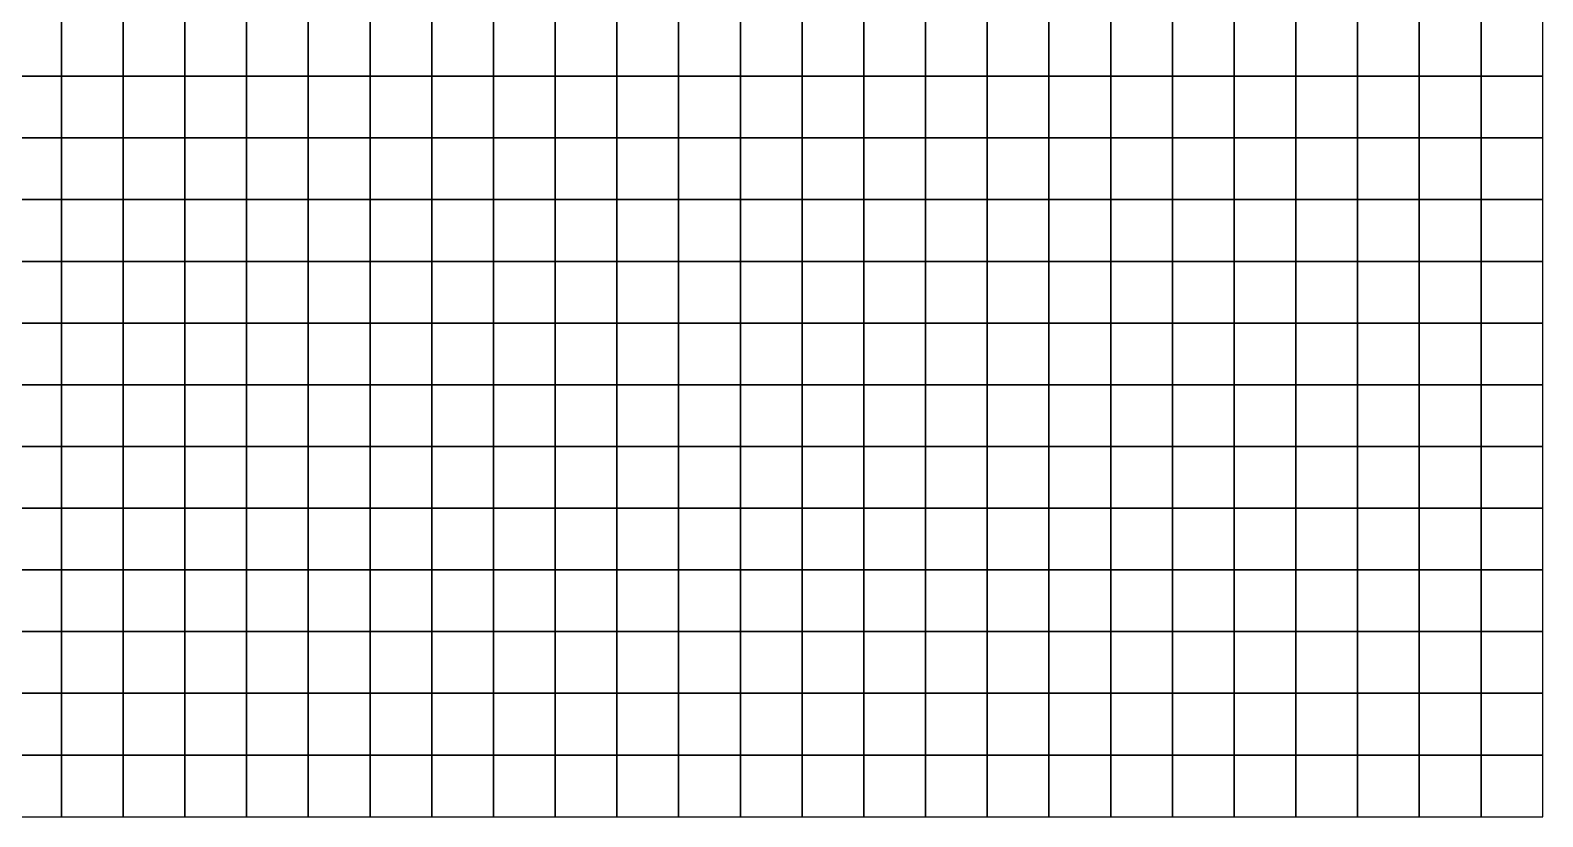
# Model space of a CAD drawing. Extents: x -32000 to 32000, y -32000 to 32000.
# Drawn here: x 16317 to 32000, y -32000 to -23843 of the extents above; entities that cross this region are included whole.
import ezdxf

# ---------------------------------------------------------------- set-up
doc = ezdxf.new("R2010")
doc.units = 0

msp = doc.modelspace()

# ---------------------------------------------------------------- linework, layer by layer
at = {"color": 1}
for points in [[(16000, -24320, 1678.4899), (16640, -24320, 1813.3165), (16640, -23680, 2265.761), (16000, -23680, 2318.2007)], [(16640, -24320, 1813.3165), (17280, -24320, 1706.3408), (17280, -23680, 2075.3508), (16640, -23680, 2265.761)], [(17280, -24320, 1706.3408), (17920, -24320, 1779.3976), (17920, -23680, 2212.7766), (17280, -23680, 2075.3508)], [(17920, -24320, 1779.3976), (18559.9961, -24320, 2067.1389), (18559.9961, -23680, 2257.457), (17920, -23680, 2212.7766)], [(18559.9961, -24320, 2067.1389), (19199.9961, -24320, 2173.7915), (19199.9961, -23680, 2121.1841), (18559.9961, -23680, 2257.457)], [(19199.9961, -24320, 2173.7915), (19840, -24320, 1818.6279), (19840, -23680, 1793.923), (19199.9961, -23680, 2121.1841)], [(19840, -24320, 1818.6279), (20480, -24320, 1651.7471), (20480, -23680, 1654.9471), (19840, -23680, 1793.923)], [(20480, -24320, 1651.7471), (21120, -24320, 1650.4215), (21120, -23680, 1653.6215), (20480, -23680, 1654.9471)], [(21120, -24320, 1650.4215), (21760, -24320, 1649.0961), (21760, -23680, 1652.296), (21120, -23680, 1653.6215)], [(21760, -24320, 1649.0961), (22399.9961, -24320, 1647.7705), (22399.9961, -23680, 1650.9705), (21760, -23680, 1652.296)], [(22399.9961, -24320, 1647.7705), (23039.9961, -24320, 1714.6807), (23039.9961, -23680, 1763.2676), (22399.9961, -23680, 1650.9705)], [(23039.9961, -24320, 1714.6807), (23680, -24320, 1655.3558), (23680, -23680, 1725.6106), (23039.9961, -23680, 1763.2676)], [(23680, -24320, 1655.3558), (24320, -24320, 1643.7938), (24320, -23680, 1646.9938), (23680, -23680, 1725.6106)], [(24320, -24320, 1643.7938), (24960, -24320, 1645.1193), (24960, -23680, 1648.3192), (24320, -23680, 1646.9938)], [(24960, -24320, 1645.1193), (25600, -24320, 1646.4449), (25600, -23680, 1649.6449), (24960, -23680, 1648.3192)], [(25600, -24320, 1646.4449), (26239.9961, -24320, 1647.7705), (26239.9961, -23680, 1650.9705), (25600, -23680, 1649.6449)], [(26239.9961, -24320, 1647.7705), (26879.9961, -24320, 1649.0961), (26879.9961, -23680, 1652.296), (26239.9961, -23680, 1650.9705)], [(26879.9961, -24320, 1649.0961), (27520, -24320, 1650.4215), (27520, -23680, 1653.6215), (26879.9961, -23680, 1652.296)], [(27520, -24320, 1650.4215), (28160, -24320, 1651.7471), (28160, -23680, 1654.9471), (27520, -23680, 1653.6215)], [(28160, -24320, 1651.7471), (28800, -24320, 1656.8733), (28800, -23680, 1656.2727), (28160, -23680, 1654.9471)], [(28800, -24320, 1656.8733), (29440, -24320, 1729.6715), (29440, -23680, 1724.9502), (28800, -23680, 1656.2727)], [(29440, -24320, 1729.6715), (30079.9961, -24320, 1904.5406), (30079.9961, -23680, 2021.979), (29440, -23680, 1724.9502)], [(30079.9961, -24320, 1904.5406), (30719.9961, -24320, 2242.1892), (30719.9961, -23680, 2472.3865), (30079.9961, -23680, 2021.979)], [(30719.9961, -24320, 2242.1892), (31359.9961, -24320, 2556.4553), (31359.9961, -23680, 2849.5938), (30719.9961, -23680, 2472.3865)], [(31359.9961, -24320, 2556.4553), (32000, -24320), (32000, -23680), (31359.9961, -23680, 2849.5938)], [(16000, -24960, 1127.5563), (16640, -24960, 1022.6583), (16640, -24320, 1813.3165), (16000, -24320, 1678.4899)], [(16640, -24960, 1022.6583), (17280, -24960, 953.5311), (17280, -24320, 1706.3408), (16640, -24320, 1813.3165)], [(17280, -24960, 953.5311), (17920, -24960, 1209.9786), (17920, -24320, 1779.3976), (17280, -24320, 1706.3408)], [(17920, -24960, 1209.9786), (18559.9961, -24960, 1814.2725), (18559.9961, -24320, 2067.1389), (17920, -24320, 1779.3976)], [(18559.9961, -24960, 1814.2725), (19199.9961, -24960, 2113.2544), (19199.9961, -24320, 2173.7915), (18559.9961, -24320, 2067.1389)], [(19199.9961, -24960, 2113.2544), (19840, -24960, 1854.3217), (19840, -24320, 1818.6279), (19199.9961, -24320, 2173.7915)], [(19840, -24960, 1854.3217), (20480, -24960, 1650.4215), (20480, -24320, 1651.7471), (19840, -24320, 1818.6279)], [(20480, -24960, 1650.4215), (21120, -24960, 1647.2216), (21120, -24320, 1650.4215), (20480, -24320, 1651.7471)], [(21120, -24960, 1647.2216), (21760, -24960, 1645.8961), (21760, -24320, 1649.0961), (21120, -24320, 1650.4215)], [(21760, -24960, 1645.8961), (22399.9961, -24960, 1644.5706), (22399.9961, -24320, 1647.7705), (21760, -24320, 1649.0961)], [(22399.9961, -24960, 1644.5706), (23039.9961, -24960, 1643.2449), (23039.9961, -24320, 1714.6807), (22399.9961, -24320, 1647.7705)], [(23039.9961, -24960, 1643.2449), (23680, -24960, 1641.9193), (23680, -24320, 1655.3558), (23039.9961, -24320, 1714.6807)], [(23680, -24960, 1641.9193), (24320, -24960, 1640.5939), (24320, -24320, 1643.7938), (23680, -24320, 1655.3558)], [(24320, -24960, 1640.5939), (24960, -24960, 1641.9193), (24960, -24320, 1645.1193), (24320, -24320, 1643.7938)], [(24960, -24960, 1641.9193), (25600, -24960, 1643.2449), (25600, -24320, 1646.4449), (24960, -24320, 1645.1193)], [(25600, -24960, 1643.2449), (26239.9961, -24960, 1644.5706), (26239.9961, -24320, 1647.7705), (25600, -24320, 1646.4449)], [(26239.9961, -24960, 1644.5706), (26879.9961, -24960, 1645.8961), (26879.9961, -24320, 1649.0961), (26239.9961, -24320, 1647.7705)], [(26879.9961, -24960, 1645.8961), (27520, -24960, 1647.2216), (27520, -24320, 1650.4215), (26879.9961, -24320, 1649.0961)], [(27520, -24960, 1647.2216), (28160, -24960, 1648.5471), (28160, -24320, 1651.7471), (27520, -24320, 1650.4215)], [(28160, -24960, 1648.5471), (28800, -24960, 1744.9182), (28800, -24320, 1656.8733), (28160, -24320, 1651.7471)], [(28800, -24960, 1744.9182), (29440, -24960, 1868.4679), (29440, -24320, 1729.6715), (28800, -24320, 1656.8733)], [(29440, -24960, 1868.4679), (30079.9961, -24960, 2113.4263), (30079.9961, -24320, 1904.5406), (29440, -24320, 1729.6715)], [(30079.9961, -24960, 2113.4263), (30719.9961, -24960, 2358.7317), (30719.9961, -24320, 2242.1892), (30079.9961, -24320, 1904.5406)], [(30719.9961, -24960, 2358.7317), (31359.9961, -24960, 2464.0449), (31359.9961, -24320, 2556.4553), (30719.9961, -24320, 2242.1892)], [(31359.9961, -24960, 2464.0449), (32000, -24960), (32000, -24320), (31359.9961, -24320, 2556.4553)], [(16000, -25600, 643.4006), (16640, -25600, 350.2344), (16640, -24960, 1022.6583), (16000, -24960, 1127.5563)], [(16640, -25600, 350.2344), (17280, -25600, 405.9792), (17280, -24960, 953.5311), (16640, -24960, 1022.6583)], [(17280, -25600, 405.9792), (17920, -25600, 1091.7626), (17920, -24960, 1209.9786), (17280, -24960, 953.5311)], [(17920, -25600, 1091.7626), (18559.9961, -25600, 1693.9392), (18559.9961, -24960, 1814.2725), (17920, -24960, 1209.9786)], [(18559.9961, -25600, 1693.9392), (19199.9961, -25600, 2088.9163), (19199.9961, -24960, 2113.2544), (18559.9961, -24960, 1814.2725)], [(19199.9961, -25600, 2088.9163), (19840, -25600, 2102.4075), (19840, -24960, 1854.3217), (19199.9961, -24960, 2113.2544)], [(19840, -25600, 2102.4075), (20480, -25600, 1838.2488), (20480, -24960, 1650.4215), (19840, -24960, 1854.3217)], [(20480, -25600, 1838.2488), (21120, -25600, 1693.4255), (21120, -24960, 1647.2216), (20480, -24960, 1650.4215)], [(21120, -25600, 1693.4255), (21760, -25600, 1642.6962), (21760, -24960, 1645.8961), (21120, -24960, 1647.2216)], [(21760, -25600, 1642.6962), (22399.9961, -25600, 1641.3706), (22399.9961, -24960, 1644.5706), (21760, -24960, 1645.8961)], [(22399.9961, -25600, 1641.3706), (23039.9961, -25600, 1640.0449), (23039.9961, -24960, 1643.2449), (22399.9961, -24960, 1644.5706)], [(23039.9961, -25600, 1640.0449), (23680, -25600, 1638.7194), (23680, -24960, 1641.9193), (23039.9961, -24960, 1643.2449)], [(23680, -25600, 1638.7194), (24320, -25600, 1637.3939), (24320, -24960, 1640.5939), (23680, -24960, 1641.9193)], [(24320, -25600, 1637.3939), (24960, -25600, 1638.7194), (24960, -24960, 1641.9193), (24320, -24960, 1640.5939)], [(24960, -25600, 1638.7194), (25600, -25600, 1640.0449), (25600, -24960, 1643.2449), (24960, -24960, 1641.9193)], [(25600, -25600, 1640.0449), (26239.9961, -25600, 1641.3706), (26239.9961, -24960, 1644.5706), (25600, -24960, 1643.2449)], [(26239.9961, -25600, 1641.3706), (26879.9961, -25600, 1642.6962), (26879.9961, -24960, 1645.8961), (26239.9961, -24960, 1644.5706)], [(26879.9961, -25600, 1642.6962), (27520, -25600, 1644.0216), (27520, -24960, 1647.2216), (26879.9961, -24960, 1645.8961)], [(27520, -25600, 1644.0216), (28160, -25600, 1651.105), (28160, -24960, 1648.5471), (27520, -24960, 1647.2216)], [(28160, -25600, 1651.105), (28800, -25600, 1837.5988), (28800, -24960, 1744.9182), (28160, -24960, 1648.5471)], [(28800, -25600, 1837.5988), (29440, -25600, 2118.916), (29440, -24960, 1868.4679), (28800, -24960, 1744.9182)], [(29440, -25600, 2118.916), (30079.9961, -25600, 2458.8733), (30079.9961, -24960, 2113.4263), (29440, -24960, 1868.4679)], [(30079.9961, -25600, 2458.8733), (30719.9961, -25600, 2638.1011), (30719.9961, -24960, 2358.7317), (30079.9961, -24960, 2113.4263)], [(30719.9961, -25600, 2638.1011), (31359.9961, -25600, 2635.5154), (31359.9961, -24960, 2464.0449), (30719.9961, -24960, 2358.7317)], [(31359.9961, -25600, 2635.5154), (32000, -25600), (32000, -24960), (31359.9961, -24960, 2464.0449)], [(16000, -26240, 330.835), (16640, -26240, 237.7914), (16640, -25600, 350.2344), (16000, -25600, 643.4006)], [(16640, -26240, 237.7914), (17280, -26240, 440.9277), (17280, -25600, 405.9792), (16640, -25600, 350.2344)], [(17280, -26240, 440.9277), (17920, -26240, 928.9214), (17920, -25600, 1091.7626), (17280, -25600, 405.9792)], [(17920, -26240, 928.9214), (18559.9961, -26240, 1284.3677), (18559.9961, -25600, 1693.9392), (17920, -25600, 1091.7626)], [(18559.9961, -26240, 1284.3677), (19199.9961, -26240, 1991.7413), (19199.9961, -25600, 2088.9163), (18559.9961, -25600, 1693.9392)], [(19199.9961, -26240, 1991.7413), (19840, -26240, 2369.8879), (19840, -25600, 2102.4075), (19199.9961, -25600, 2088.9163)], [(19840, -26240, 2369.8879), (20480, -26240, 2096.8618), (20480, -25600, 1838.2488), (19840, -25600, 2102.4075)], [(20480, -26240, 2096.8618), (21120, -26240, 1718.1454), (21120, -25600, 1693.4255), (20480, -25600, 1838.2488)], [(21120, -26240, 1718.1454), (21760, -26240, 1639.4962), (21760, -25600, 1642.6962), (21120, -25600, 1693.4255)], [(21760, -26240, 1639.4962), (22399.9961, -26240, 1638.1707), (22399.9961, -25600, 1641.3706), (21760, -25600, 1642.6962)], [(22399.9961, -26240, 1638.1707), (23039.9961, -26240, 1636.845), (23039.9961, -25600, 1640.0449), (22399.9961, -25600, 1641.3706)], [(23039.9961, -26240, 1636.845), (23680, -26240, 1635.5194), (23680, -25600, 1638.7194), (23039.9961, -25600, 1640.0449)], [(23680, -26240, 1635.5194), (24320, -26240, 1634.194), (24320, -25600, 1637.3939), (23680, -25600, 1638.7194)], [(24320, -26240, 1634.194), (24960, -26240, 1635.5194), (24960, -25600, 1638.7194), (24320, -25600, 1637.3939)], [(24960, -26240, 1635.5194), (25600, -26240, 1636.845), (25600, -25600, 1640.0449), (24960, -25600, 1638.7194)], [(25600, -26240, 1636.845), (26239.9961, -26240, 1638.1707), (26239.9961, -25600, 1641.3706), (25600, -25600, 1640.0449)], [(26239.9961, -26240, 1638.1707), (26879.9961, -26240, 1639.4962), (26879.9961, -25600, 1642.6962), (26239.9961, -25600, 1641.3706)], [(26879.9961, -26240, 1639.4962), (27520, -26240, 1640.8217), (27520, -25600, 1644.0216), (26879.9961, -25600, 1642.6962)], [(27520, -26240, 1640.8217), (28160, -26240, 1707.3188), (28160, -25600, 1651.105), (27520, -25600, 1644.0216)], [(28160, -26240, 1707.3188), (28800, -26240, 2078.834), (28800, -25600, 1837.5988), (28160, -25600, 1651.105)], [(28800, -26240, 2078.834), (29440, -26240, 2523.7273), (29440, -25600, 2118.916), (28800, -25600, 1837.5988)], [(29440, -26240, 2523.7273), (30079.9961, -26240, 2737.1445), (30079.9961, -25600, 2458.8733), (29440, -25600, 2118.916)], [(30079.9961, -26240, 2737.1445), (30719.9961, -26240, 2746.6575), (30719.9961, -25600, 2638.1011), (30079.9961, -25600, 2458.8733)], [(30719.9961, -26240, 2746.6575), (31359.9961, -26240, 2692.7773), (31359.9961, -25600, 2635.5154), (30719.9961, -25600, 2638.1011)], [(31359.9961, -26240, 2692.7773), (32000, -26240), (32000, -25600), (31359.9961, -25600, 2635.5154)], [(16000, -26880, 180.7771), (16640, -26880, 306.3773), (16640, -26240, 237.7914), (16000, -26240, 330.835)], [(16640, -26880, 306.3773), (17280, -26880, 548.5939), (17280, -26240, 440.9277), (16640, -26240, 237.7914)], [(17280, -26880, 548.5939), (17920, -26880, 887.9001), (17920, -26240, 928.9214), (17280, -26240, 440.9277)], [(17920, -26880, 887.9001), (18559.9961, -26880, 1293.9958), (18559.9961, -26240, 1284.3677), (17920, -26240, 928.9214)], [(18559.9961, -26880, 1293.9958), (19199.9961, -26880, 1913.9703), (19199.9961, -26240, 1991.7413), (18559.9961, -26240, 1284.3677)], [(19199.9961, -26880, 1913.9703), (19840, -26880, 2420.447), (19840, -26240, 2369.8879), (19199.9961, -26240, 1991.7413)], [(19840, -26880, 2420.447), (20480, -26880, 2252.5972), (20480, -26240, 2096.8618), (19840, -26240, 2369.8879)], [(20480, -26880, 2252.5972), (21120, -26880, 1743.2424), (21120, -26240, 1718.1454), (20480, -26240, 2096.8618)], [(21120, -26880, 1743.2424), (21760, -26880, 1636.2963), (21760, -26240, 1639.4962), (21120, -26240, 1718.1454)], [(21760, -26880, 1636.2963), (22399.9961, -26880, 1634.9707), (22399.9961, -26240, 1638.1707), (21760, -26240, 1639.4962)], [(22399.9961, -26880, 1634.9707), (23039.9961, -26880, 1633.645), (23039.9961, -26240, 1636.845), (22399.9961, -26240, 1638.1707)], [(23039.9961, -26880, 1633.645), (23680, -26880, 1632.3195), (23680, -26240, 1635.5194), (23039.9961, -26240, 1636.845)], [(23680, -26880, 1632.3195), (24320, -26880, 1630.994), (24320, -26240, 1634.194), (23680, -26240, 1635.5194)], [(24320, -26880, 1630.994), (24960, -26880, 1632.3195), (24960, -26240, 1635.5194), (24320, -26240, 1634.194)], [(24960, -26880, 1632.3195), (25600, -26880, 1633.645), (25600, -26240, 1636.845), (24960, -26240, 1635.5194)], [(25600, -26880, 1633.645), (26239.9961, -26880, 1634.9707), (26239.9961, -26240, 1638.1707), (25600, -26240, 1636.845)], [(26239.9961, -26880, 1634.9707), (26879.9961, -26880, 1636.2963), (26879.9961, -26240, 1639.4962), (26239.9961, -26240, 1638.1707)], [(26879.9961, -26880, 1636.2963), (27520, -26880, 1637.6218), (27520, -26240, 1640.8217), (26879.9961, -26240, 1639.4962)], [(27520, -26880, 1637.6218), (28160, -26880, 1784.668), (28160, -26240, 1707.3188), (27520, -26240, 1640.8217)], [(28160, -26880, 1784.668), (28800, -26880, 2176.6257), (28800, -26240, 2078.834), (28160, -26240, 1707.3188)], [(28800, -26880, 2176.6257), (29440, -26880, 2683.677), (29440, -26240, 2523.7273), (28800, -26240, 2078.834)], [(29440, -26880, 2683.677), (30079.9961, -26880, 2967.1763), (30079.9961, -26240, 2737.1445), (29440, -26240, 2523.7273)], [(30079.9961, -26880, 2967.1763), (30719.9961, -26880, 2890.5645), (30719.9961, -26240, 2746.6575), (30079.9961, -26240, 2737.1445)], [(30719.9961, -26880, 2890.5645), (31359.9961, -26880, 2900.4688), (31359.9961, -26240, 2692.7773), (30719.9961, -26240, 2746.6575)], [(31359.9961, -26880, 2900.4688), (32000, -26880), (32000, -26240), (31359.9961, -26240, 2692.7773)], [(16000, -27520, 198.6518), (16640, -27520, 380.6466), (16640, -26880, 306.3773), (16000, -26880, 180.7771)], [(16640, -27520, 380.6466), (17280, -27520, 572.1107), (17280, -26880, 548.5939), (16640, -26880, 306.3773)], [(17280, -27520, 572.1107), (17920, -27520, 979.4844), (17920, -26880, 887.9001), (17280, -26880, 548.5939)], [(17920, -27520, 979.4844), (18559.9961, -27520, 1500.9707), (18559.9961, -26880, 1293.9958), (17920, -26880, 887.9001)], [(18559.9961, -27520, 1500.9707), (19199.9961, -27520, 1925.2842), (19199.9961, -26880, 1913.9703), (18559.9961, -26880, 1293.9958)], [(19199.9961, -27520, 1925.2842), (19840, -27520, 2342.7769), (19840, -26880, 2420.447), (19199.9961, -26880, 1913.9703)], [(19840, -27520, 2342.7769), (20480, -27520, 2233.7244), (20480, -26880, 2252.5972), (19840, -26880, 2420.447)], [(20480, -27520, 2233.7244), (21120, -27520, 1807.9851), (21120, -26880, 1743.2424), (20480, -26880, 2252.5972)], [(21120, -27520, 1807.9851), (21760, -27520, 1633.0963), (21760, -26880, 1636.2963), (21120, -26880, 1743.2424)], [(21760, -27520, 1633.0963), (22399.9961, -27520, 1631.7708), (22399.9961, -26880, 1634.9707), (21760, -26880, 1636.2963)], [(22399.9961, -27520, 1631.7708), (23039.9961, -27520, 1630.4451), (23039.9961, -26880, 1633.645), (22399.9961, -26880, 1634.9707)], [(23039.9961, -27520, 1630.4451), (23680, -27520, 1629.1196), (23680, -26880, 1632.3195), (23039.9961, -26880, 1633.645)], [(23680, -27520, 1629.1196), (24320, -27520, 1627.7941), (24320, -26880, 1630.994), (23680, -26880, 1632.3195)], [(24320, -27520, 1627.7941), (24960, -27520, 1629.1196), (24960, -26880, 1632.3195), (24320, -26880, 1630.994)], [(24960, -27520, 1629.1196), (25600, -27520, 1630.4451), (25600, -26880, 1633.645), (24960, -26880, 1632.3195)], [(25600, -27520, 1630.4451), (26239.9961, -27520, 1631.7708), (26239.9961, -26880, 1634.9707), (25600, -26880, 1633.645)], [(26239.9961, -27520, 1631.7708), (26879.9961, -27520, 1633.0963), (26879.9961, -26880, 1636.2963), (26239.9961, -26880, 1634.9707)], [(26879.9961, -27520, 1633.0963), (27520, -27520, 1707.1954), (27520, -26880, 1637.6218), (26879.9961, -26880, 1636.2963)], [(27520, -27520, 1707.1954), (28160, -27520, 1837.3594), (28160, -26880, 1784.668), (27520, -26880, 1637.6218)], [(28160, -27520, 1837.3594), (28800, -27520, 2042.5026), (28800, -26880, 2176.6257), (28160, -26880, 1784.668)], [(28800, -27520, 2042.5026), (29440, -27520, 2483.1489), (29440, -26880, 2683.677), (28800, -26880, 2176.6257)], [(29440, -27520, 2483.1489), (30079.9961, -27520, 2980.9626), (30079.9961, -26880, 2967.1763), (29440, -26880, 2683.677)], [(30079.9961, -27520, 2980.9626), (30719.9961, -27520, 3134.5251), (30719.9961, -26880, 2890.5645), (30079.9961, -26880, 2967.1763)], [(30719.9961, -27520, 3134.5251), (31359.9961, -27520, 3246.8528), (31359.9961, -26880, 2900.4688), (30719.9961, -26880, 2890.5645)], [(31359.9961, -27520, 3246.8528), (32000, -27520), (32000, -26880), (31359.9961, -26880, 2900.4688)], [(16000, -28160, 270.3922), (16640, -28160, 444.8839), (16640, -27520, 380.6466), (16000, -27520, 198.6518)], [(16640, -28160, 444.8839), (17280, -28160, 635.4617), (17280, -27520, 572.1107), (16640, -27520, 380.6466)], [(17280, -28160, 635.4617), (17920, -28160, 797.5352), (17920, -27520, 979.4844), (17280, -27520, 572.1107)], [(17920, -28160, 797.5352), (18559.9961, -28160, 1241.7142), (18559.9961, -27520, 1500.9707), (17920, -27520, 979.4844)], [(18559.9961, -28160, 1241.7142), (19199.9961, -28160, 1869.4069), (19199.9961, -27520, 1925.2842), (18559.9961, -27520, 1500.9707)], [(19199.9961, -28160, 1869.4069), (19840, -28160, 2235.2769), (19840, -27520, 2342.7769), (19199.9961, -27520, 1925.2842)], [(19840, -28160, 2235.2769), (20480, -28160, 2073.001), (20480, -27520, 2233.7244), (19840, -27520, 2342.7769)], [(20480, -28160, 2073.001), (21120, -28160, 1724.7999), (21120, -27520, 1807.9851), (20480, -27520, 2233.7244)], [(21120, -28160, 1724.7999), (21760, -28160, 1631.7708), (21760, -27520, 1633.0963), (21120, -27520, 1807.9851)], [(21760, -28160, 1631.7708), (22399.9961, -28160, 1628.5708), (22399.9961, -27520, 1631.7708), (21760, -27520, 1633.0963)], [(22399.9961, -28160, 1628.5708), (23039.9961, -28160, 1627.2451), (23039.9961, -27520, 1630.4451), (22399.9961, -27520, 1631.7708)], [(23039.9961, -28160, 1627.2451), (23680, -28160, 1625.9197), (23680, -27520, 1629.1196), (23039.9961, -27520, 1630.4451)], [(23680, -28160, 1625.9197), (24320, -28160, 1624.5941), (24320, -27520, 1627.7941), (23680, -27520, 1629.1196)], [(24320, -28160, 1624.5941), (24960, -28160, 1625.9197), (24960, -27520, 1629.1196), (24320, -27520, 1627.7941)], [(24960, -28160, 1625.9197), (25600, -28160, 1627.2451), (25600, -27520, 1630.4451), (24960, -27520, 1629.1196)], [(25600, -28160, 1627.2451), (26239.9961, -28160, 1628.5708), (26239.9961, -27520, 1631.7708), (25600, -27520, 1630.4451)], [(26239.9961, -28160, 1628.5708), (26879.9961, -28160, 1673.5756), (26879.9961, -27520, 1633.0963), (26239.9961, -27520, 1631.7708)], [(26879.9961, -28160, 1673.5756), (27520, -28160, 1826.7999), (27520, -27520, 1707.1954), (26879.9961, -27520, 1633.0963)], [(27520, -28160, 1826.7999), (28160, -28160, 1935.4818), (28160, -27520, 1837.3594), (27520, -27520, 1707.1954)], [(28160, -28160, 1935.4818), (28800, -28160, 1988.1538), (28800, -27520, 2042.5026), (28160, -27520, 1837.3594)], [(28800, -28160, 1988.1538), (29440, -28160, 2286.3442), (29440, -27520, 2483.1489), (28800, -27520, 2042.5026)], [(29440, -28160, 2286.3442), (30079.9961, -28160, 2702.9285), (30079.9961, -27520, 2980.9626), (29440, -27520, 2483.1489)], [(30079.9961, -28160, 2702.9285), (30719.9961, -28160, 2954.2502), (30719.9961, -27520, 3134.5251), (30079.9961, -27520, 2980.9626)], [(30719.9961, -28160, 2954.2502), (31359.9961, -28160, 3264.9985), (31359.9961, -27520, 3246.8528), (30719.9961, -27520, 3134.5251)], [(31359.9961, -28160, 3264.9985), (32000, -28160), (32000, -27520), (31359.9961, -27520, 3246.8528)], [(16000, -28800, 267.0711), (16640, -28800, 547.465), (16640, -28160, 444.8839), (16000, -28160, 270.3922)], [(16640, -28800, 547.465), (17280, -28800, 934.5449), (17280, -28160, 635.4617), (16640, -28160, 444.8839)], [(17280, -28800, 934.5449), (17920, -28800, 1133.3685), (17920, -28160, 797.5352), (17280, -28160, 635.4617)], [(17920, -28800, 1133.3685), (18559.9961, -28800, 1313.1556), (18559.9961, -28160, 1241.7142), (17920, -28160, 797.5352)], [(18559.9961, -28800, 1313.1556), (19199.9961, -28800, 1813.6722), (19199.9961, -28160, 1869.4069), (18559.9961, -28160, 1241.7142)], [(19199.9961, -28800, 1813.6722), (19840, -28800, 2118.354), (19840, -28160, 2235.2769), (19199.9961, -28160, 1869.4069)], [(19840, -28800, 2118.354), (20480, -28800, 1953.1962), (20480, -28160, 2073.001), (19840, -28160, 2235.2769)], [(20480, -28800, 1953.1962), (21120, -28800, 1633.645), (21120, -28160, 1724.7999), (20480, -28160, 2073.001)], [(21120, -28800, 1633.645), (21760, -28800, 1630.4451), (21760, -28160, 1631.7708), (21120, -28160, 1724.7999)], [(21760, -28800, 1630.4451), (22399.9961, -28800, 1627.2451), (22399.9961, -28160, 1628.5708), (21760, -28160, 1631.7708)], [(22399.9961, -28800, 1627.2451), (23039.9961, -28800, 1624.0452), (23039.9961, -28160, 1627.2451), (22399.9961, -28160, 1628.5708)], [(23039.9961, -28800, 1624.0452), (23680, -28800, 1622.7197), (23680, -28160, 1625.9197), (23039.9961, -28160, 1627.2451)], [(23680, -28800, 1622.7197), (24320, -28800, 1621.3942), (24320, -28160, 1624.5941), (23680, -28160, 1625.9197)], [(24320, -28800, 1621.3942), (24960, -28800, 1622.7197), (24960, -28160, 1625.9197), (24320, -28160, 1624.5941)], [(24960, -28800, 1622.7197), (25600, -28800, 1624.0452), (25600, -28160, 1627.2451), (24960, -28160, 1625.9197)], [(25600, -28800, 1624.0452), (26239.9961, -28800, 1633.2062), (26239.9961, -28160, 1628.5708), (25600, -28160, 1627.2451)], [(26239.9961, -28800, 1633.2062), (26879.9961, -28800, 1659.2998), (26879.9961, -28160, 1673.5756), (26239.9961, -28160, 1628.5708)], [(26879.9961, -28800, 1659.2998), (27520, -28800, 1735.5316), (27520, -28160, 1826.7999), (26879.9961, -28160, 1673.5756)], [(27520, -28800, 1735.5316), (28160, -28800, 1934.0042), (28160, -28160, 1935.4818), (27520, -28160, 1826.7999)], [(28160, -28800, 1934.0042), (28800, -28800, 2061.8132), (28800, -28160, 1988.1538), (28160, -28160, 1935.4818)], [(28800, -28800, 2061.8132), (29440, -28800, 2234.0122), (29440, -28160, 2286.3442), (28800, -28160, 1988.1538)], [(29440, -28800, 2234.0122), (30079.9961, -28800, 2397.8406), (30079.9961, -28160, 2702.9285), (29440, -28160, 2286.3442)], [(30079.9961, -28800, 2397.8406), (30719.9961, -28800, 2735.9595), (30719.9961, -28160, 2954.2502), (30079.9961, -28160, 2702.9285)], [(30719.9961, -28800, 2735.9595), (31359.9961, -28800, 3105.3442), (31359.9961, -28160, 3264.9985), (30719.9961, -28160, 2954.2502)], [(31359.9961, -28800, 3105.3442), (32000, -28800), (32000, -28160), (31359.9961, -28160, 3264.9985)], [(16000, -29440, 382.7804), (16640, -29440, 625.5162), (16640, -28800, 547.465), (16000, -28800, 267.0711)], [(16640, -29440, 625.5162), (17280, -29440, 923.3763), (17280, -28800, 934.5449), (16640, -28800, 547.465)], [(17280, -29440, 923.3763), (17920, -29440, 1250.2482), (17920, -28800, 1133.3685), (17280, -28800, 934.5449)], [(17920, -29440, 1250.2482), (18559.9961, -29440, 1613.2277), (18559.9961, -28800, 1313.1556), (17920, -28800, 1133.3685)], [(18559.9961, -29440, 1613.2277), (19199.9961, -29440, 1941.6403), (19199.9961, -28800, 1813.6722), (18559.9961, -28800, 1313.1556)], [(19199.9961, -29440, 1941.6403), (19840, -29440, 2063.0452), (19840, -28800, 2118.354), (19199.9961, -28800, 1813.6722)], [(19840, -29440, 2063.0452), (20480, -29440, 1968.0925), (20480, -28800, 1953.1962), (19840, -28800, 2118.354)], [(20480, -29440, 1968.0925), (21120, -29440, 1694.7826), (21120, -28800, 1633.645), (20480, -28800, 1953.1962)], [(21120, -29440, 1694.7826), (21760, -29440, 1629.1196), (21760, -28800, 1630.4451), (21120, -28800, 1633.645)], [(21760, -29440, 1629.1196), (22399.9961, -29440, 1625.9197), (22399.9961, -28800, 1627.2451), (21760, -28800, 1630.4451)], [(22399.9961, -29440, 1625.9197), (23039.9961, -29440, 1622.7197), (23039.9961, -28800, 1624.0452), (22399.9961, -28800, 1627.2451)], [(23039.9961, -29440, 1622.7197), (23680, -29440, 1619.5198), (23680, -28800, 1622.7197), (23039.9961, -28800, 1624.0452)], [(23680, -29440, 1619.5198), (24320, -29440, 1618.1942), (24320, -28800, 1621.3942), (23680, -28800, 1622.7197)], [(24320, -29440, 1618.1942), (24960, -29440, 1619.5198), (24960, -28800, 1622.7197), (24320, -28800, 1621.3942)], [(24960, -29440, 1619.5198), (25600, -29440, 1691.3788), (25600, -28800, 1624.0452), (24960, -28800, 1622.7197)], [(25600, -29440, 1691.3788), (26239.9961, -29440, 1701.3177), (26239.9961, -28800, 1633.2062), (25600, -28800, 1624.0452)], [(26239.9961, -29440, 1701.3177), (26879.9961, -29440, 1554.6287), (26879.9961, -28800, 1659.2998), (26239.9961, -28800, 1633.2062)], [(26879.9961, -29440, 1554.6287), (27520, -29440, 1545.5555), (27520, -28800, 1735.5316), (26879.9961, -28800, 1659.2998)], [(27520, -29440, 1545.5555), (28160, -29440, 1752.97), (28160, -28800, 1934.0042), (27520, -28800, 1735.5316)], [(28160, -29440, 1752.97), (28800, -29440, 1944.434), (28800, -28800, 2061.8132), (28160, -28800, 1934.0042)], [(28800, -29440, 1944.434), (29440, -29440, 2225.0588), (29440, -28800, 2234.0122), (28800, -28800, 2061.8132)], [(29440, -29440, 2225.0588), (30079.9961, -29440, 2506.5413), (30079.9961, -28800, 2397.8406), (29440, -28800, 2234.0122)], [(30079.9961, -29440, 2506.5413), (30719.9961, -29440, 2981.957), (30719.9961, -28800, 2735.9595), (30079.9961, -28800, 2397.8406)], [(30719.9961, -29440, 2981.957), (31359.9961, -29440, 3423.655), (31359.9961, -28800, 3105.3442), (30719.9961, -28800, 2735.9595)], [(31359.9961, -29440, 3423.655), (32000, -29440), (32000, -28800), (31359.9961, -28800, 3105.3442)], [(16000, -30080, 453.2098), (16640, -30080, 680.7955), (16640, -29440, 625.5162), (16000, -29440, 382.7804)], [(16640, -30080, 680.7955), (17280, -30080, 888.8609), (17280, -29440, 923.3763), (16640, -29440, 625.5162)], [(17280, -30080, 888.8609), (17920, -30080, 1158.9838), (17920, -29440, 1250.2482), (17280, -29440, 923.3763)], [(17920, -30080, 1158.9838), (18559.9961, -30080, 1604.0352), (18559.9961, -29440, 1613.2277), (17920, -29440, 1250.2482)], [(18559.9961, -30080, 1604.0352), (19199.9961, -30080, 1906.5183), (19199.9961, -29440, 1941.6403), (18559.9961, -29440, 1613.2277)], [(19199.9961, -30080, 1906.5183), (19840, -30080, 1962.1823), (19840, -29440, 2063.0452), (19199.9961, -29440, 1941.6403)], [(19840, -30080, 1962.1823), (20480, -30080, 1989.7909), (20480, -29440, 1968.0925), (19840, -29440, 2063.0452)], [(20480, -30080, 1989.7909), (21120, -30080, 1825.6979), (21120, -29440, 1694.7826), (20480, -29440, 1968.0925)], [(21120, -30080, 1825.6979), (21760, -30080, 1627.7941), (21760, -29440, 1629.1196), (21120, -29440, 1694.7826)], [(21760, -30080, 1627.7941), (22399.9961, -30080, 1624.5941), (22399.9961, -29440, 1625.9197), (21760, -29440, 1629.1196)], [(22399.9961, -30080, 1624.5941), (23039.9961, -30080, 1621.3942), (23039.9961, -29440, 1622.7197), (22399.9961, -29440, 1625.9197)], [(23039.9961, -30080, 1621.3942), (23680, -30080, 1618.1942), (23680, -29440, 1619.5198), (23039.9961, -29440, 1622.7197)], [(23680, -30080, 1618.1942), (24320, -30080, 1614.9943), (24320, -29440, 1618.1942), (23680, -29440, 1619.5198)], [(24320, -30080, 1614.9943), (24960, -30080, 1664.9048), (24960, -29440, 1619.5198), (24320, -29440, 1618.1942)], [(24960, -30080, 1664.9048), (25600, -30080, 1694.1382), (25600, -29440, 1691.3788), (24960, -29440, 1619.5198)], [(25600, -30080, 1694.1382), (26239.9961, -30080, 1617.7452), (26239.9961, -29440, 1701.3177), (25600, -29440, 1691.3788)], [(26239.9961, -30080, 1617.7452), (26879.9961, -30080, 1498.5474), (26879.9961, -29440, 1554.6287), (26239.9961, -29440, 1701.3177)], [(26879.9961, -30080, 1498.5474), (27520, -30080, 1602.6418), (27520, -29440, 1545.5555), (26879.9961, -29440, 1554.6287)], [(27520, -30080, 1602.6418), (28160, -30080, 1860.2712), (28160, -29440, 1752.97), (27520, -29440, 1545.5555)], [(28160, -30080, 1860.2712), (28800, -30080, 1993.0284), (28800, -29440, 1944.434), (28160, -29440, 1752.97)], [(28800, -30080, 1993.0284), (29440, -30080, 2263.8823), (29440, -29440, 2225.0588), (28800, -29440, 1944.434)], [(29440, -30080, 2263.8823), (30079.9961, -30080, 2786.0591), (30079.9961, -29440, 2506.5413), (29440, -29440, 2225.0588)], [(30079.9961, -30080, 2786.0591), (30719.9961, -30080, 3388.2351), (30719.9961, -29440, 2981.957), (30079.9961, -29440, 2506.5413)], [(30719.9961, -30080, 3388.2351), (31359.9961, -30080, 3976.0872), (31359.9961, -29440, 3423.655), (30719.9961, -29440, 2981.957)], [(31359.9961, -30080, 3976.0872), (32000, -30080), (32000, -29440), (31359.9961, -29440, 3423.655)], [(16000, -30720, 430.8495), (16640, -30720, 685.9472), (16640, -30080, 680.7955), (16000, -30080, 453.2098)], [(16640, -30720, 685.9472), (17280, -30720, 906.6671), (17280, -30080, 888.8609), (16640, -30080, 680.7955)], [(17280, -30720, 906.6671), (17920, -30720, 1198.7043), (17920, -30080, 1158.9838), (17280, -30080, 888.8609)], [(17920, -30720, 1198.7043), (18559.9961, -30720, 1617.0452), (18559.9961, -30080, 1604.0352), (17920, -30080, 1158.9838)], [(18559.9961, -30720, 1617.0452), (19199.9961, -30720, 1856.8136), (19199.9961, -30080, 1906.5183), (18559.9961, -30080, 1604.0352)], [(19199.9961, -30720, 1856.8136), (19840, -30720, 1857.6008), (19840, -30080, 1962.1823), (19199.9961, -30080, 1906.5183)], [(19840, -30720, 1857.6008), (20480, -30720, 1893.3818), (20480, -30080, 1989.7909), (19840, -30080, 1962.1823)], [(20480, -30720, 1893.3818), (21120, -30720, 1774.2408), (21120, -30080, 1825.6979), (20480, -30080, 1989.7909)], [(21120, -30720, 1774.2408), (21760, -30720, 1669.004), (21760, -30080, 1627.7941), (21120, -30080, 1825.6979)], [(21760, -30720, 1669.004), (22399.9961, -30720, 1737.8804), (22399.9961, -30080, 1624.5941), (21760, -30080, 1627.7941)], [(22399.9961, -30720, 1737.8804), (23039.9961, -30720, 1701.6073), (23039.9961, -30080, 1621.3942), (22399.9961, -30080, 1624.5941)], [(23039.9961, -30720, 1701.6073), (23680, -30720, 1682.1226), (23680, -30080, 1618.1942), (23039.9961, -30080, 1621.3942)], [(23680, -30720, 1682.1226), (24320, -30720, 1741.965), (24320, -30080, 1614.9943), (23680, -30080, 1618.1942)], [(24320, -30720, 1741.965), (24960, -30720, 1602.1665), (24960, -30080, 1664.9048), (24320, -30080, 1614.9943)], [(24960, -30720, 1602.1665), (25600, -30720, 1388.1433), (25600, -30080, 1694.1382), (24960, -30080, 1664.9048)], [(25600, -30720, 1388.1433), (26239.9961, -30720, 1423.2607), (26239.9961, -30080, 1617.7452), (25600, -30080, 1694.1382)], [(26239.9961, -30720, 1423.2607), (26879.9961, -30720, 1541.1923), (26879.9961, -30080, 1498.5474), (26239.9961, -30080, 1617.7452)], [(26879.9961, -30720, 1541.1923), (27520, -30720, 1691.9218), (27520, -30080, 1602.6418), (26879.9961, -30080, 1498.5474)], [(27520, -30720, 1691.9218), (28160, -30720, 1914.6509), (28160, -30080, 1860.2712), (27520, -30080, 1602.6418)], [(28160, -30720, 1914.6509), (28800, -30720, 2118.7966), (28800, -30080, 1993.0284), (28160, -30080, 1860.2712)], [(28800, -30720, 2118.7966), (29440, -30720, 2449.0359), (29440, -30080, 2263.8823), (28800, -30080, 1993.0284)], [(29440, -30720, 2449.0359), (30079.9961, -30720, 3068.8176), (30079.9961, -30080, 2786.0591), (29440, -30080, 2263.8823)], [(30079.9961, -30720, 3068.8176), (30719.9961, -30720, 3854.3159), (30719.9961, -30080, 3388.2351), (30079.9961, -30080, 2786.0591)], [(30719.9961, -30720, 3854.3159), (31359.9961, -30720, 4519.2119), (31359.9961, -30080, 3976.0872), (30719.9961, -30080, 3388.2351)], [(31359.9961, -30720, 4519.2119), (32000, -30720), (32000, -30080), (31359.9961, -30080, 3976.0872)], [(16000, -31360, 458.509), (16640, -31360, 633.198), (16640, -30720, 685.9472), (16000, -30720, 430.8495)], [(16640, -31360, 633.198), (17280, -31360, 875.774), (17280, -30720, 906.6671), (16640, -30720, 685.9472)], [(17280, -31360, 875.774), (17920, -31360, 1090.3976), (17920, -30720, 1198.7043), (17280, -30720, 906.6671)], [(17920, -31360, 1090.3976), (18559.9961, -31360, 1479.5785), (18559.9961, -30720, 1617.0452), (17920, -30720, 1198.7043)], [(18559.9961, -31360, 1479.5785), (19199.9961, -31360, 1744.892), (19199.9961, -30720, 1856.8136), (18559.9961, -30720, 1617.0452)], [(19199.9961, -31360, 1744.892), (19840, -31360, 1716.9977), (19840, -30720, 1857.6008), (19199.9961, -30720, 1856.8136)], [(19840, -31360, 1716.9977), (20480, -31360, 1713.189), (20480, -30720, 1893.3818), (19840, -30720, 1857.6008)], [(20480, -31360, 1713.189), (21120, -31360, 1481.958), (21120, -30720, 1774.2408), (20480, -30720, 1893.3818)], [(21120, -31360, 1481.958), (21760, -31360, 1565.3806), (21760, -30720, 1669.004), (21120, -30720, 1774.2408)], [(21760, -31360, 1565.3806), (22399.9961, -31360, 1858.6826), (22399.9961, -30720, 1737.8804), (21760, -30720, 1669.004)], [(22399.9961, -31360, 1858.6826), (23039.9961, -31360, 1812.9476), (23039.9961, -30720, 1701.6073), (22399.9961, -30720, 1737.8804)], [(23039.9961, -31360, 1812.9476), (23680, -31360, 1788.0203), (23680, -30720, 1682.1226), (23039.9961, -30720, 1701.6073)], [(23680, -31360, 1788.0203), (24320, -31360, 1719.1282), (24320, -30720, 1741.965), (23680, -30720, 1682.1226)], [(24320, -31360, 1719.1282), (24960, -31360, 1447.3491), (24960, -30720, 1602.1665), (24320, -30720, 1741.965)], [(24960, -31360, 1447.3491), (25600, -31360, 1305.8125), (25600, -30720, 1388.1433), (24960, -30720, 1602.1665)], [(25600, -31360, 1305.8125), (26239.9961, -31360, 1386.5571), (26239.9961, -30720, 1423.2607), (25600, -30720, 1388.1433)], [(26239.9961, -31360, 1386.5571), (26879.9961, -31360, 1637.6322), (26879.9961, -30720, 1541.1923), (26239.9961, -30720, 1423.2607)], [(26879.9961, -31360, 1637.6322), (27520, -31360, 1808.2567), (27520, -30720, 1691.9218), (26879.9961, -30720, 1541.1923)], [(27520, -31360, 1808.2567), (28160, -31360, 2109.6577), (28160, -30720, 1914.6509), (27520, -30720, 1691.9218)], [(28160, -31360, 2109.6577), (28800, -31360, 2479.8186), (28800, -30720, 2118.7966), (28160, -30720, 1914.6509)], [(28800, -31360, 2479.8186), (29440, -31360, 2921.9094), (29440, -30720, 2449.0359), (28800, -30720, 2118.7966)], [(29440, -31360, 2921.9094), (30079.9961, -31360, 3510.7051), (30079.9961, -30720, 3068.8176), (29440, -30720, 2449.0359)], [(30079.9961, -31360, 3510.7051), (30719.9961, -31360, 4129.7622), (30719.9961, -30720, 3854.3159), (30079.9961, -30720, 3068.8176)], [(30719.9961, -31360, 4129.7622), (31359.9961, -31360, 4611.4546), (31359.9961, -30720, 4519.2119), (30719.9961, -30720, 3854.3159)], [(31359.9961, -31360, 4611.4546), (32000, -31360), (32000, -30720), (31359.9961, -30720, 4519.2119)], [(16000, -32000, 572.8793), (16640, -32000, 681.5483), (16640, -31360, 633.198), (16000, -31360, 458.509)], [(16640, -32000, 681.5483), (17280, -32000, 882.616), (17280, -31360, 875.774), (16640, -31360, 633.198)], [(17280, -32000, 882.616), (17920, -32000, 1048.0215), (17920, -31360, 1090.3976), (17280, -31360, 875.774)], [(17920, -32000, 1048.0215), (18559.9961, -32000, 1373.6121), (18559.9961, -31360, 1479.5785), (17920, -31360, 1090.3976)], [(18559.9961, -32000, 1373.6121), (19199.9961, -32000, 1619.6035), (19199.9961, -31360, 1744.892), (18559.9961, -31360, 1479.5785)], [(19199.9961, -32000, 1619.6035), (19840, -32000, 1615.4796), (19840, -31360, 1716.9977), (19199.9961, -31360, 1744.892)], [(19840, -32000, 1615.4796), (20480, -32000, 1560.8037), (20480, -31360, 1713.189), (19840, -31360, 1716.9977)], [(20480, -32000, 1560.8037), (21120, -32000, 1254.5779), (21120, -31360, 1481.958), (20480, -31360, 1713.189)], [(21120, -32000, 1254.5779), (21760, -32000, 1377.26), (21760, -31360, 1565.3806), (21120, -31360, 1481.958)], [(21760, -32000, 1377.26), (22399.9961, -32000, 1751.6843), (22399.9961, -31360, 1858.6826), (21760, -31360, 1565.3806)], [(22399.9961, -32000, 1751.6843), (23039.9961, -32000, 1723.7339), (23039.9961, -31360, 1812.9476), (22399.9961, -31360, 1858.6826)], [(23039.9961, -32000, 1723.7339), (23680, -32000, 1726.2543), (23680, -31360, 1788.0203), (23039.9961, -31360, 1812.9476)], [(23680, -32000, 1726.2543), (24320, -32000, 1592.7017), (24320, -31360, 1719.1282), (23680, -31360, 1788.0203)], [(24320, -32000, 1592.7017), (24960, -32000, 1365.3635), (24960, -31360, 1447.3491), (24320, -31360, 1719.1282)], [(24960, -32000, 1365.3635), (25600, -32000, 1302.6127), (25600, -31360, 1305.8125), (24960, -31360, 1447.3491)], [(25600, -32000, 1302.6127), (26239.9961, -32000, 1456.9969), (26239.9961, -31360, 1386.5571), (25600, -31360, 1305.8125)], [(26239.9961, -32000, 1456.9969), (26879.9961, -32000, 1737.7505), (26879.9961, -31360, 1637.6322), (26239.9961, -31360, 1386.5571)], [(26879.9961, -32000, 1737.7505), (27520, -32000, 1982.9052), (27520, -31360, 1808.2567), (26879.9961, -31360, 1637.6322)], [(27520, -32000, 1982.9052), (28160, -32000, 2407.707), (28160, -31360, 2109.6577), (27520, -31360, 1808.2567)], [(28160, -32000, 2407.707), (28800, -32000, 2836.9668), (28800, -31360, 2479.8186), (28160, -31360, 2109.6577)], [(28800, -32000, 2836.9668), (29440, -32000, 3265.7859), (29440, -31360, 2921.9094), (28800, -31360, 2479.8186)], [(29440, -32000, 3265.7859), (30079.9961, -32000, 3752.8232), (30079.9961, -31360, 3510.7051), (29440, -31360, 2921.9094)], [(30079.9961, -32000, 3752.8232), (30719.9961, -32000, 4125.2065), (30719.9961, -31360, 4129.7622), (30079.9961, -31360, 3510.7051)], [(30719.9961, -32000, 4125.2065), (31359.9961, -32000, 4434.9136), (31359.9961, -31360, 4611.4546), (30719.9961, -31360, 4129.7622)], [(31359.9961, -32000, 4434.9136), (32000, -32000), (32000, -31360), (31359.9961, -31360, 4611.4546)]]:
    msp.add_3dface(points, dxfattribs=at)

doc.saveas('drawing.dxf')
